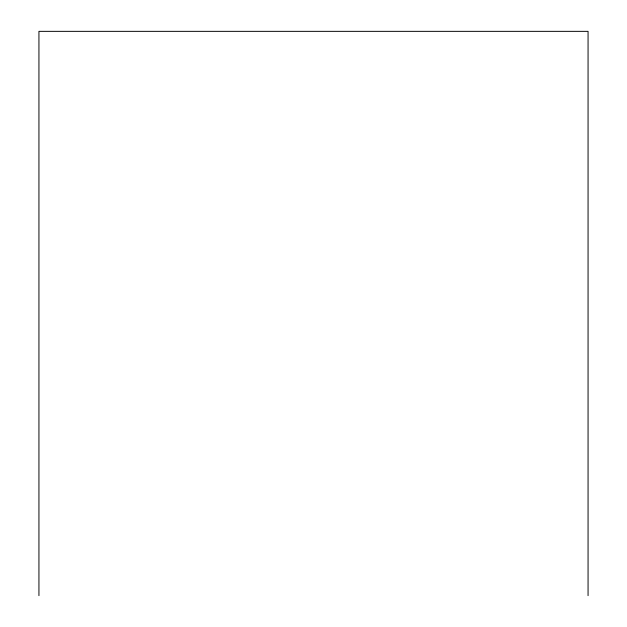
<?xml version="1.0" encoding="UTF-8"?>
<svg xmlns="http://www.w3.org/2000/svg" width="627" height="627" viewBox="0 0 627 627"><rect width="100%" height="100%" fill="white"/><g stroke="black" fill="none" stroke-linecap="round" stroke-linejoin="round"><path stroke-width="0.94" d="M588.063 595.65L588.063 31.35L38.937 31.35L38.937 595.65"/></g></svg>
